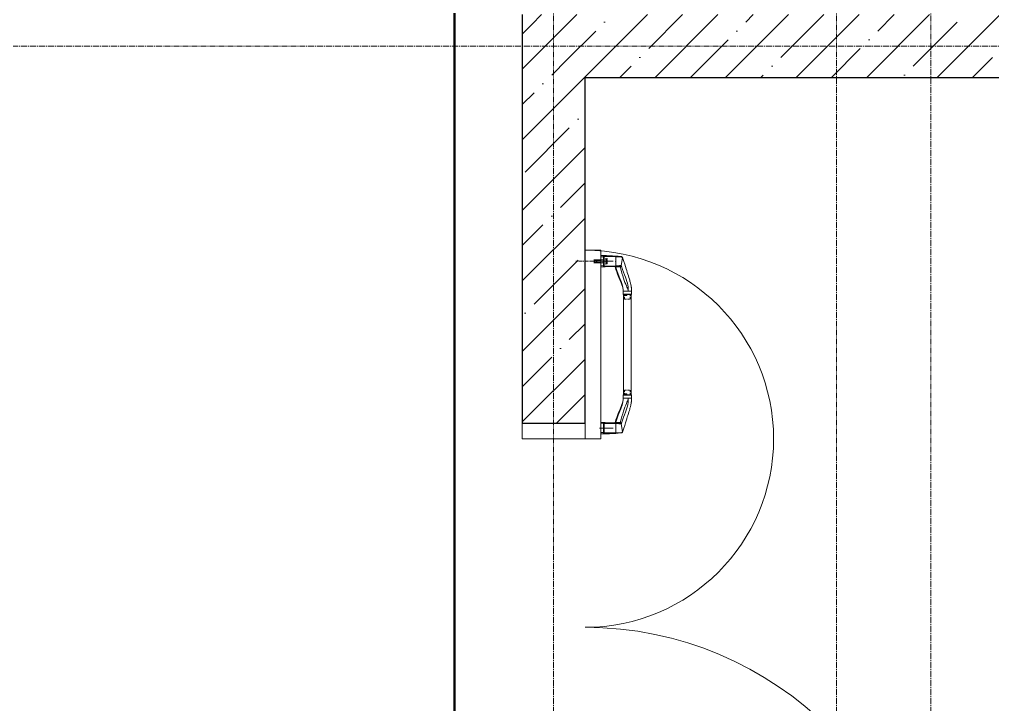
# Model space of a CAD drawing. Header units: millimetres. Extents: x -7155 to 483283, y -227682 to 148426.
# Drawn here: x 9700 to 12797, y 31504 to 33685 of the extents above; entities that cross this region are included whole.
import ezdxf

# ---------------------------------------------------------------- set-up
doc = ezdxf.new("R2010")
doc.units = ezdxf.units.MM
for name, pattern in [('CENTER2', [28.575, 19.05, -3.175, 3.175, -3.175]), ('CENTERLINE', [30, 12, -1.5, 3, -1.5, 12]), ('HIDDEN', [9.525, 6.35, -3.175])]:
    doc.linetypes.add(name, pattern=pattern)
for name, color, linetype, lineweight in [('АР_Двери_внутренние', 5, 'Continuous', 9), ('АР_Двери_внутренние_антипаника', 7, 'Continuous', 0), ('АР_Стены ЖБ', 7, 'Continuous', 30), ('АР_Штриховка', 8, 'Continuous', 0)]:
    doc.layers.add(name, color=color, linetype=linetype, lineweight=lineweight)
doc.layers.add('АР_Оси_РД_100', color=7, linetype='Continuous', lineweight=0, true_color=0x525252)
doc.layers.add('РД_Оси_100', color=7, linetype='Continuous', lineweight=0, true_color=0x525252)

# ---------------------------------------------------------------- blocks, each defined once
blk = doc.blocks.new('СОШ_2200_АР_ОСИ_М100_28.05.24')
at = {"layer": 'АР_Оси_РД_100', "linetype": 'CENTER2'}
blk.add_line((29555, 33600), (-5954.958, 33600), dxfattribs=at)
for points in [[(11400, 139938.679), (11400, -6155)], [(12000.12, -6155), (12300, -5755), (12300, 139538.679), (12000, 139938.679)], [(12600, -6155), (12600, 139938.679)]]:
    blk.add_lwpolyline(points, dxfattribs=at)

msp = doc.modelspace()

# ---------------------------------------------------------------- hatches: boundary and pattern name
at = {"layer": 'АР_Штриховка', "linetype": 'Continuous', "lineweight": 5, "true_color": 0x000000}
h = msp.add_hatch(dxfattribs=at)
h.set_pattern_fill('ANSI35', color=18, scale=25, angle=1.3e-14, style=0)
h.paths.add_polyline_path([(11300, 29300), (11500, 29500), (11500, 30600), (11300, 30600)], flags=0)
h.paths.add_polyline_path([(11300, 32400), (11500, 32400), (11500, 33500), (11300, 33700)], flags=0)
h = msp.add_hatch(dxfattribs=at)
h.set_pattern_fill('ANSI35', color=18, scale=25, angle=-360, style=0)
h.paths.add_polyline_path([(11300, 33700), (11500, 33500), (20000, 33500), (20200, 33700)], flags=0)

# ---------------------------------------------------------------- linework, layer by layer
at = {"color": 1, "lineweight": 50}
msp.add_lwpolyline([(12013, 13770), (8049, 13770), (8049, 23114), (8049, 23114), (340.2, 23121.1), (340.2, 26400), (8107, 26400), (8107, 38493), (11900, 38493), (11906.3, 33940.1), (11084, 33940.1), (11084, 32130), (11084, 25094), (20554, 25094), (20520, 26066), (26487, 26066), (26487, 25653), (27232, 25653), (27232, 22077), (26434, 22077), (26434, 21700), (11906, 21700), (11906, 13770)], dxfattribs=at)
at = {"layer": 'АР_Двери_внутренние', "color": 18, "linetype": 'Continuous', "lineweight": 9, "true_color": 0x000000}
for points in [[(11500, 32950), (11550, 32950), (11550, 32350), (11500, 32350)], [(11300, 32350), (11300, 32400), (11500, 32400), (11500, 32350)]]:
    msp.add_lwpolyline(points, close=True, dxfattribs=at)
msp.add_arc((11500, 32350), 600, 270, 90, dxfattribs=at)
at = {"layer": 'АР_Двери_внутренние', "color": 18, "linetype": 'Continuous', "lineweight": 9, "true_color": 0x000000, "extrusion": (0, 0, -1)}
msp.add_arc((-11500, 30650), 1100, 90, 270, dxfattribs=at)
at = {"layer": 'АР_Двери_внутренние_антипаника', "color": 18, "lineweight": 0, "ltscale": 2, "true_color": 0x000000}
for p, q in [((11550, 32950), (11500, 32950)), ((11500, 32950), (11500, 32350)), ((11550, 32350), (11550, 32950)), ((11500, 32350), (11550, 32350))]:
    msp.add_line(p, q, dxfattribs=at)
at = {"layer": 'АР_Двери_внутренние_антипаника', "color": 18, "linetype": 'Continuous', "true_color": 0x000000}
for p, q in [((11550, 32919.5), (11527.8, 32919.5)), ((11550, 32896.7), (11550, 32933.2)), ((11550, 32933.2), (11559.4, 32933.1)), ((11558.7, 32929.1), (11550, 32929.3)), ((11558.7, 32929.1), (11558.8, 32929.9)), ((11558.7, 32900.9), (11558.7, 32929.1)), ((11558.7, 32929.1), (11561.3, 32929.1)), ((11558.8, 32930.7), (11558.9, 32931.4)), ((11558.8, 32929.9), (11558.8, 32930.7)), ((11558.9, 32931.4), (11559, 32932.1)), ((11559, 32932.1), (11559.2, 32932.9)), ((11559.2, 32932.9), (11559.4, 32933.1)), ((11560.3, 32932.9), (11559.4, 32933.1)), ((11560.8, 32932.6), (11560.3, 32932.9)), ((11561.2, 32932.3), (11560.8, 32932.6)), ((11561.5, 32931.8), (11561.2, 32932.3)), ((11561.4, 32929.9), (11561.3, 32929.6)), ((11561.3, 32929.6), (11561.3, 32929.4)), ((11561.3, 32929.4), (11561.3, 32929.1)), ((11561.3, 32929.1), (11561.3, 32900.9)), ((11561.6, 32930.1), (11561.4, 32929.9)), ((11561.7, 32931.3), (11561.5, 32931.8)), ((11561.9, 32930.2), (11561.6, 32930.1)), ((11561.9, 32930.2), (11561.7, 32931.3)), ((11565.5, 32930.2), (11561.9, 32930.2)), ((11565.1, 32924.2), (11566, 32922)), ((11565.1, 32924.2), (11565.3, 32924.2)), ((11568.4, 32922.6), (11565.3, 32924.2)), ((11565.3, 32924.2), (11566.2, 32922)), ((11569.6, 32930.2), (11565.5, 32930.2)), ((11566, 32922), (11566.6, 32919.5)), ((11566.2, 32922), (11566.8, 32919.5)), ((11566.6, 32919.5), (11566.9, 32916.9)), ((11566.8, 32919.5), (11567.1, 32916.9)), ((11567.4, 32920.4), (11566.9, 32922.2)), ((11566.9, 32922.2), (11568.4, 32921.5)), ((11567, 32922.1), (11568.2, 32921.5)), ((11567.7, 32918.5), (11567.4, 32920.4)), ((11568.2, 32921.5), (11568.4, 32921.5)), ((11568.4, 32921.5), (11568.4, 32922.6)), ((11570.3, 32923.4), (11568.6, 32922.7)), ((11568.6, 32922.7), (11568.8, 32922.7)), ((11568.6, 32922.7), (11568.6, 32921.2)), ((11568.6, 32921.2), (11568.8, 32921.2)), ((11568.6, 32921.2), (11570.3, 32920.5)), ((11568.6, 32920.1), (11568.8, 32920.1)), ((11568.6, 32920.1), (11568.6, 32918.8)), ((11570.5, 32923.4), (11568.8, 32922.7)), ((11568.8, 32922.7), (11568.8, 32921.2)), ((11568.8, 32921.2), (11570.5, 32920.5)), ((11570.5, 32920.1), (11568.8, 32920.1)), ((11568.8, 32920.1), (11568.8, 32918.8)), ((11569.9, 32922.4), (11569.3, 32922.2)), ((11569.3, 32922.2), (11569.3, 32921.7)), ((11569.3, 32921.7), (11569.9, 32921.5)), ((11569.3, 32919.1), (11569.3, 32919.3)), ((11569.3, 32919.3), (11570.5, 32919.3)), ((11570.5, 32918.6), (11569.3, 32919.1)), ((11573.4, 32930.2), (11569.6, 32930.2)), ((11569.7, 32921.6), (11569.7, 32922.4)), ((11569.9, 32921.5), (11569.9, 32922.4)), ((11570.2, 32922.5), (11570.5, 32922.6)), ((11570.2, 32921.4), (11570.2, 32922.5)), ((11570.5, 32921.3), (11570.2, 32921.4)), ((11570.3, 32923.4), (11570.5, 32923.4)), ((11570.3, 32920.5), (11570.5, 32920.5)), ((11570.5, 32922.6), (11570.5, 32923.4)), ((11570.5, 32920.5), (11570.5, 32921.3)), ((11570.5, 32919.3), (11570.5, 32920.1)), ((11578.1, 32930.2), (11573.4, 32930.2)), ((11582, 32930.2), (11578.1, 32930.2)), ((11586.2, 32930.2), (11582, 32930.2)), ((11589.9, 32930.1), (11586.2, 32930.2)), ((11593.9, 32930), (11589.9, 32930.1)), ((11597.9, 32929.8), (11593.9, 32930)), ((11596.3, 32931.8), (11596.9, 32931.7)), ((11596.9, 32931.7), (11597.5, 32931.2)), ((11597, 32931.6), (11605.8, 32931.1)), ((11597.5, 32931.2), (11597.8, 32930.6)), ((11597.8, 32930.6), (11597.9, 32929.8)), ((11597.9, 32900.2), (11597.9, 32929.8)), ((11597.9, 32900.3), (11597.9, 32929.7)), ((11616.7, 32928.4), (11597.9, 32929.7)), ((11598.8, 32931.5), (11598.5, 32931.5)), ((11605.8, 32931.1), (11615.1, 32930.4)), ((11614.4, 32901.6), (11619.1, 32926.1)), ((11615.4, 32930.3), (11615.1, 32930.4)), ((11615.7, 32930.2), (11615.4, 32930.3)), ((11616.2, 32929.8), (11615.7, 32930.2)), ((11617.2, 32929.6), (11615.7, 32930.2)), ((11616.6, 32929.1), (11616.2, 32929.8)), ((11616.7, 32928.4), (11616.6, 32929.1)), ((11617.3, 32928.2), (11616.7, 32928.4)), ((11618.9, 32927.8), (11617.2, 32929.6)), ((11618, 32927.6), (11617.3, 32928.2)), ((11619.1, 32926.1), (11618, 32927.6)), ((11619.8, 32926.1), (11618.9, 32927.8)), ((11619, 32927.7), (11618.9, 32927.7)), ((11619.2, 32926.9), (11619, 32927.7)), ((11619.1, 32926.1), (11619.2, 32926.9)), ((11620.4, 32924.2), (11619.8, 32926.1)), ((11623.4, 32914.7), (11620.4, 32924.2)), ((11527.8, 32916.4), (11550, 32918.7)), ((11550, 32911.3), (11527.8, 32913.6)), ((11550, 32910.5), (11527.8, 32910.5)), ((11550, 32900.7), (11558.7, 32900.9)), ((11559.4, 32896.9), (11550, 32896.7)), ((11558.7, 32900.9), (11561.3, 32900.9)), ((11558.8, 32900.1), (11558.7, 32900.9)), ((11558.8, 32899.3), (11558.8, 32900.1)), ((11558.9, 32898.6), (11558.8, 32899.3)), ((11559, 32898), (11558.9, 32898.6)), ((11559.2, 32897.1), (11559, 32898)), ((11559.4, 32896.9), (11559.2, 32897.1)), ((11559.4, 32896.9), (11560.3, 32897.1)), ((11561.5, 32896.9), (11559.4, 32896.9)), ((11560.3, 32897.1), (11560.8, 32897.4)), ((11560.8, 32897.4), (11561.2, 32897.7)), ((11561.2, 32897.7), (11561.5, 32898.2)), ((11561.3, 32900.9), (11561.3, 32900.6)), ((11561.3, 32900.6), (11561.3, 32900.4)), ((11561.3, 32900.4), (11561.4, 32900.3)), ((11561.4, 32900.3), (11561.4, 32900.1)), ((11561.4, 32900.1), (11561.6, 32899.9)), ((11561.5, 32898.2), (11561.7, 32898.7)), ((11563.7, 32896.9), (11561.5, 32896.9)), ((11561.6, 32899.9), (11561.9, 32899.8)), ((11561.7, 32898.7), (11561.9, 32899.8)), ((11561.9, 32899.8), (11565.5, 32899.8)), ((11594.9, 32898.1), (11563.7, 32896.9)), ((11566.9, 32916.9), (11565, 32915)), ((11565, 32915), (11566.9, 32913.1)), ((11565, 32915), (11565.2, 32915)), ((11566, 32908), (11565.1, 32905.8)), ((11565.1, 32905.8), (11565.3, 32905.8)), ((11567.1, 32916.9), (11565.2, 32915)), ((11565.2, 32915), (11567.1, 32913.1)), ((11566.2, 32908), (11565.3, 32905.8)), ((11565.3, 32905.8), (11568.4, 32907.4)), ((11565.5, 32899.8), (11569.8, 32899.8)), ((11566.6, 32910.5), (11566, 32908)), ((11566.8, 32910.5), (11566.2, 32908)), ((11566.5, 32915), (11567.9, 32916.5)), ((11567.9, 32913.5), (11566.5, 32915)), ((11566.9, 32913.1), (11566.6, 32910.5)), ((11567.1, 32913.1), (11566.8, 32910.5)), ((11566.9, 32916.9), (11567.1, 32916.9)), ((11566.9, 32913.1), (11567.1, 32913.1)), ((11566.9, 32907.8), (11567.4, 32909.6)), ((11568.4, 32908.5), (11566.9, 32907.8)), ((11568.2, 32908.5), (11567, 32907.9)), ((11567.4, 32909.6), (11567.7, 32911.5)), ((11567.9, 32916.5), (11567.7, 32918.5)), ((11567.7, 32911.5), (11567.9, 32913.5)), ((11568.2, 32908.5), (11568.4, 32908.5)), ((11568.4, 32907.4), (11568.4, 32908.5)), ((11568.6, 32918.8), (11568.8, 32918.8)), ((11568.6, 32918.8), (11569.5, 32918.4)), ((11569.5, 32918.1), (11568.6, 32917.8)), ((11568.6, 32917.8), (11568.8, 32917.8)), ((11568.6, 32917.8), (11568.6, 32916.5)), ((11568.6, 32916.5), (11568.8, 32916.5)), ((11568.7, 32915.6), (11568.6, 32915.5)), ((11568.6, 32915.5), (11568.6, 32915.3)), ((11568.6, 32915.3), (11568.6, 32915.2)), ((11568.6, 32915.2), (11568.6, 32915)), ((11568.6, 32915), (11568.6, 32913.5)), ((11568.6, 32915), (11568.8, 32915)), ((11568.6, 32913.5), (11568.8, 32913.5)), ((11568.7, 32912.6), (11568.6, 32912.5)), ((11568.6, 32912.5), (11568.6, 32912.3)), ((11568.6, 32912.3), (11568.6, 32912.2)), ((11568.6, 32912.2), (11568.6, 32912)), ((11568.6, 32912), (11568.8, 32912)), ((11568.6, 32912), (11568.6, 32911.4)), ((11568.6, 32911.4), (11568.8, 32911.4)), ((11568.6, 32911.4), (11568.6, 32911.2)), ((11568.6, 32911.2), (11568.6, 32911)), ((11568.6, 32911), (11568.7, 32910.9)), ((11568.7, 32909.6), (11568.6, 32909.4)), ((11568.6, 32909.4), (11568.6, 32909.3)), ((11568.6, 32909.3), (11568.6, 32909.1)), ((11568.6, 32909.1), (11568.6, 32909)), ((11568.6, 32909), (11568.6, 32907.4)), ((11568.6, 32909), (11568.8, 32909)), ((11568.6, 32907.4), (11568.8, 32907.4)), ((11568.8, 32915.7), (11568.7, 32915.6)), ((11568.8, 32912.7), (11568.7, 32912.6)), ((11568.7, 32910.9), (11568.7, 32910.7)), ((11568.7, 32910.7), (11568.8, 32910.6)), ((11568.8, 32909.7), (11568.7, 32909.6)), ((11568.8, 32918.8), (11569.8, 32918.4)), ((11569.8, 32918.1), (11568.8, 32917.8)), ((11568.8, 32917.8), (11568.8, 32916.5)), ((11568.8, 32916.5), (11570.5, 32916.5)), ((11568.9, 32915.9), (11568.8, 32915.8)), ((11568.8, 32915.8), (11568.8, 32915.7)), ((11568.9, 32915.5), (11568.8, 32915.3)), ((11568.8, 32915.3), (11568.8, 32915.2)), ((11568.8, 32915.2), (11568.8, 32915)), ((11568.8, 32915), (11568.8, 32913.5)), ((11568.8, 32913.5), (11570.5, 32913.5)), ((11568.9, 32912.9), (11568.8, 32912.8)), ((11568.8, 32912.8), (11568.8, 32912.7)), ((11568.9, 32912.5), (11568.8, 32912.3)), ((11568.8, 32912.3), (11568.8, 32912.2)), ((11568.8, 32912.2), (11568.8, 32912)), ((11568.8, 32912), (11568.8, 32911.4)), ((11568.8, 32911.4), (11568.8, 32911.2)), ((11568.8, 32911.2), (11568.8, 32911)), ((11568.8, 32911), (11568.9, 32910.9)), ((11568.8, 32910.6), (11568.9, 32910.5)), ((11568.9, 32909.9), (11568.8, 32909.8)), ((11568.8, 32909.8), (11568.8, 32909.7)), ((11568.9, 32909.4), (11568.8, 32909.3)), ((11568.8, 32909.3), (11568.8, 32909.1)), ((11568.8, 32909.1), (11568.8, 32909)), ((11568.8, 32909), (11568.8, 32907.4)), ((11568.8, 32907.4), (11570.5, 32907.4)), ((11569, 32915.9), (11568.9, 32915.9)), ((11569, 32915.7), (11568.9, 32915.6)), ((11568.9, 32915.6), (11568.9, 32915.5)), ((11569, 32912.9), (11568.9, 32912.9)), ((11569, 32912.7), (11568.9, 32912.6)), ((11568.9, 32912.6), (11568.9, 32912.5)), ((11568.9, 32910.9), (11569, 32910.7)), ((11568.9, 32910.5), (11569, 32910.5)), ((11569, 32909.9), (11568.9, 32909.9)), ((11569, 32909.7), (11568.9, 32909.6)), ((11568.9, 32909.6), (11568.9, 32909.4)), ((11569.1, 32915.9), (11569, 32915.9)), ((11569.1, 32915.8), (11569, 32915.7)), ((11569.1, 32912.9), (11569, 32912.9)), ((11569.1, 32912.8), (11569, 32912.7)), ((11569, 32910.7), (11569, 32910.6)), ((11569, 32910.6), (11569.1, 32910.5)), ((11569, 32910.5), (11569.1, 32910.4)), ((11569.1, 32909.9), (11569, 32909.9)), ((11569.1, 32909.8), (11569, 32909.7)), ((11569.2, 32915.9), (11569.1, 32915.8)), ((11569.2, 32915), (11569.1, 32914.9)), ((11569.1, 32914.9), (11569.1, 32914.9)), ((11569.1, 32914.9), (11569.1, 32914.8)), ((11569.1, 32914.8), (11569.1, 32914.1)), ((11569.1, 32914.8), (11569.1, 32914.8)), ((11569.1, 32914.1), (11569.5, 32914.1)), ((11569.2, 32912.9), (11569.1, 32912.8)), ((11569.1, 32912.9), (11569.3, 32912.9)), ((11569.2, 32911.9), (11569.1, 32911.8)), ((11569.1, 32911.8), (11569.1, 32911.6)), ((11569.1, 32911.6), (11569.2, 32911.5)), ((11569.1, 32910.5), (11569.2, 32910.5)), ((11569.1, 32910.4), (11569.3, 32910.4)), ((11569.1, 32909.9), (11569.3, 32909.9)), ((11569.2, 32909.9), (11569.1, 32909.8)), ((11569.1, 32908.9), (11569.1, 32908.2)), ((11569.2, 32908.9), (11569.1, 32908.9)), ((11569.1, 32908.2), (11570.2, 32908.2)), ((11569.3, 32915.9), (11569.2, 32915.9)), ((11569.2, 32915.9), (11569.2, 32915.9)), ((11569.3, 32915.1), (11569.2, 32915)), ((11569.3, 32915), (11569.2, 32915)), ((11569.2, 32915), (11569.2, 32915)), ((11569.2, 32915), (11569.2, 32915)), ((11569.2, 32915), (11569.2, 32915)), ((11569.2, 32915), (11569.2, 32915)), ((11569.3, 32912.9), (11569.2, 32912.9)), ((11569.2, 32912.9), (11569.2, 32912.9)), ((11569.3, 32912.1), (11569.2, 32912.1)), ((11569.2, 32912.1), (11569.2, 32912)), ((11569.2, 32912), (11569.2, 32911.9)), ((11569.2, 32911.9), (11569.2, 32911.9)), ((11569.2, 32911.5), (11569.2, 32911.5)), ((11569.2, 32911.5), (11569.2, 32911.4)), ((11569.2, 32911.4), (11569.2, 32911.3)), ((11569.2, 32911.3), (11569.2, 32911.3)), ((11569.2, 32911.3), (11569.3, 32911.3)), ((11569.2, 32910.5), (11569.3, 32910.4)), ((11569.3, 32909.9), (11569.2, 32909.9)), ((11569.2, 32909.9), (11569.2, 32909.9)), ((11569.3, 32909.2), (11569.2, 32909.1)), ((11569.2, 32909.1), (11569.2, 32909.1)), ((11569.2, 32909.1), (11569.2, 32909)), ((11569.2, 32909), (11569.2, 32908.9)), ((11569.3, 32917.5), (11570.5, 32918)), ((11569.3, 32917.2), (11569.3, 32917.5)), ((11570.5, 32917.2), (11569.3, 32917.2)), ((11569.4, 32915.9), (11569.3, 32915.9)), ((11569.3, 32915.1), (11569.4, 32915.1)), ((11569.4, 32915.1), (11569.3, 32915.1)), ((11569.3, 32915.1), (11569.3, 32915.1)), ((11569.3, 32914.9), (11569.3, 32915)), ((11569.3, 32914.8), (11569.3, 32914.9)), ((11569.3, 32914.9), (11569.3, 32914.9)), ((11569.3, 32914.1), (11569.3, 32914.8)), ((11569.3, 32914.8), (11569.5, 32914.8)), ((11569.3, 32914.8), (11569.3, 32914.8)), ((11570, 32912.9), (11569.3, 32912.9)), ((11569.4, 32912.2), (11569.3, 32912.2)), ((11569.3, 32912.2), (11569.3, 32912.2)), ((11569.3, 32912.2), (11569.3, 32912.1)), ((11569.3, 32911.3), (11569.3, 32911.2)), ((11569.3, 32911.2), (11569.3, 32911.2)), ((11569.3, 32911.2), (11569.4, 32911.2)), ((11569.3, 32910.4), (11570, 32910.4)), ((11570, 32909.9), (11569.3, 32909.9)), ((11569.4, 32909.3), (11569.3, 32909.3)), ((11569.3, 32909.3), (11569.3, 32909.2)), ((11569.3, 32909.2), (11569.3, 32909.2)), ((11569.5, 32915.8), (11569.4, 32915.9)), ((11569.4, 32915), (11569.4, 32915.1)), ((11569.4, 32915.1), (11569.4, 32915.1)), ((11569.5, 32915), (11569.4, 32915)), ((11569.9, 32912.2), (11569.4, 32912.2)), ((11569.4, 32911.2), (11569.9, 32911.2)), ((11569.9, 32909.3), (11569.4, 32909.3)), ((11569.5, 32918.4), (11569.8, 32918.4)), ((11569.5, 32918.4), (11569.5, 32918.1)), ((11569.5, 32918.1), (11569.8, 32918.1)), ((11569.6, 32915.7), (11569.5, 32915.8)), ((11569.5, 32914.9), (11569.5, 32915)), ((11569.5, 32915), (11569.5, 32915)), ((11569.5, 32914.8), (11569.5, 32914.9)), ((11569.5, 32914.9), (11569.5, 32914.9)), ((11569.5, 32914.1), (11569.5, 32914.8)), ((11569.5, 32914.8), (11569.5, 32914.8)), ((11569.7, 32915.6), (11569.6, 32915.7)), ((11570.3, 32916), (11569.7, 32915.5)), ((11569.7, 32915.5), (11569.7, 32915.6)), ((11569.8, 32915.4), (11569.7, 32915.5)), ((11569.7, 32912.2), (11569.9, 32912.2)), ((11569.8, 32912.2), (11569.7, 32912.2)), ((11569.7, 32911.2), (11569.8, 32911.2)), ((11569.7, 32909.3), (11569.9, 32909.3)), ((11569.8, 32909.3), (11569.7, 32909.3)), ((11569.8, 32918.4), (11569.8, 32918.1)), ((11570.5, 32916), (11569.8, 32915.4)), ((11569.8, 32914.6), (11570.5, 32915.1)), ((11569.8, 32914.1), (11569.8, 32914.6)), ((11570.5, 32914.1), (11569.8, 32914.1)), ((11569.8, 32912.1), (11569.8, 32912.2)), ((11569.8, 32912.2), (11569.8, 32912.2)), ((11569.9, 32912.1), (11569.8, 32912.1)), ((11569.8, 32911.2), (11569.8, 32911.3)), ((11569.8, 32911.3), (11569.9, 32911.3)), ((11569.8, 32911.2), (11569.8, 32911.2)), ((11569.8, 32909.2), (11569.8, 32909.3)), ((11569.9, 32909.2), (11569.8, 32909.2)), ((11569.8, 32909.2), (11569.8, 32909.2)), ((11569.8, 32899.8), (11573.6, 32899.8)), ((11570, 32912.2), (11569.9, 32912.2)), ((11569.9, 32912), (11569.9, 32912.1)), ((11569.9, 32911.9), (11569.9, 32912)), ((11569.9, 32912), (11569.9, 32912)), ((11569.9, 32911.8), (11569.9, 32911.9)), ((11569.9, 32911.9), (11569.9, 32911.9)), ((11569.9, 32911.8), (11570.2, 32911.8)), ((11569.9, 32911.6), (11569.9, 32911.8)), ((11569.9, 32911.6), (11570.2, 32911.6)), ((11569.9, 32911.5), (11569.9, 32911.6)), ((11569.9, 32911.4), (11569.9, 32911.5)), ((11569.9, 32911.3), (11569.9, 32911.4)), ((11569.9, 32911.4), (11569.9, 32911.4)), ((11569.9, 32911.2), (11570, 32911.2)), ((11570, 32909.3), (11569.9, 32909.3)), ((11569.9, 32909.1), (11569.9, 32909.2)), ((11569.9, 32909), (11569.9, 32909.1)), ((11569.9, 32909.1), (11569.9, 32909.1)), ((11569.9, 32908.9), (11569.9, 32909)), ((11569.9, 32908.2), (11569.9, 32908.9)), ((11569.9, 32908.9), (11570.2, 32908.9)), ((11569.9, 32908.9), (11569.9, 32908.9)), ((11570.1, 32912.9), (11570, 32912.9)), ((11570.1, 32912.1), (11570, 32912.2)), ((11570, 32912.2), (11570, 32912.2)), ((11570, 32911.2), (11570.1, 32911.3)), ((11570, 32911.2), (11570, 32911.2)), ((11570, 32910.4), (11570.1, 32910.5)), ((11570.1, 32909.9), (11570, 32909.9)), ((11570, 32909.2), (11570, 32909.3)), ((11570.1, 32909.2), (11570, 32909.2)), ((11570.2, 32912.9), (11570.1, 32912.9)), ((11570.1, 32912), (11570.1, 32912.1)), ((11570.1, 32912.1), (11570.1, 32912.1)), ((11570.2, 32911.9), (11570.1, 32912)), ((11570.1, 32912), (11570.1, 32912)), ((11570.1, 32911.3), (11570.1, 32911.4)), ((11570.1, 32911.4), (11570.2, 32911.4)), ((11570.1, 32911.3), (11570.1, 32911.3)), ((11570.1, 32910.5), (11570.2, 32910.5)), ((11570.2, 32909.9), (11570.1, 32909.9)), ((11570.1, 32909.1), (11570.1, 32909.2)), ((11570.1, 32909.2), (11570.1, 32909.2)), ((11570.2, 32909), (11570.1, 32909.1)), ((11570.1, 32909.1), (11570.1, 32909.1)), ((11570.3, 32912.8), (11570.2, 32912.9)), ((11570.2, 32911.8), (11570.2, 32911.9)), ((11570.2, 32911.9), (11570.2, 32911.9)), ((11570.2, 32911.6), (11570.2, 32911.8)), ((11570.2, 32911.5), (11570.2, 32911.6)), ((11570.2, 32911.4), (11570.2, 32911.5)), ((11570.2, 32910.5), (11570.3, 32910.6)), ((11570.3, 32909.8), (11570.2, 32909.9)), ((11570.2, 32908.9), (11570.2, 32909)), ((11570.2, 32908.2), (11570.2, 32908.9)), ((11570.2, 32908.9), (11570.2, 32908.9)), ((11570.3, 32916), (11570.5, 32916)), ((11570.4, 32912.7), (11570.3, 32912.8)), ((11570.3, 32910.7), (11570.4, 32910.8)), ((11570.3, 32910.6), (11570.3, 32910.7)), ((11570.4, 32909.6), (11570.3, 32909.8)), ((11570.4, 32912.5), (11570.4, 32912.7)), ((11570.5, 32912.4), (11570.4, 32912.5)), ((11570.4, 32910.8), (11570.5, 32910.9)), ((11570.4, 32909.5), (11570.4, 32909.6)), ((11570.5, 32909.3), (11570.4, 32909.5)), ((11570.5, 32918), (11570.5, 32918.6)), ((11570.5, 32916.5), (11570.5, 32917.2)), ((11570.5, 32915.1), (11570.5, 32916)), ((11570.5, 32913.5), (11570.5, 32914.1)), ((11570.5, 32912.2), (11570.5, 32912.4)), ((11570.5, 32912), (11570.5, 32912.2)), ((11570.5, 32911.4), (11570.5, 32912)), ((11570.5, 32911.2), (11570.5, 32911.4)), ((11570.5, 32911.1), (11570.5, 32911.2)), ((11570.5, 32910.9), (11570.5, 32911.1)), ((11570.5, 32909.2), (11570.5, 32909.3)), ((11570.5, 32909), (11570.5, 32909.2)), ((11570.5, 32907.4), (11570.5, 32909)), ((11573.6, 32899.8), (11578.4, 32899.8)), ((11578.4, 32899.8), (11582.3, 32899.8)), ((11582.3, 32899.8), (11585.6, 32899.8)), ((11585.6, 32899.8), (11588.5, 32899.8)), ((11588.5, 32899.8), (11591.6, 32899.9)), ((11591.6, 32899.9), (11594.7, 32900)), ((11594.7, 32900), (11597.9, 32900.2)), ((11596.3, 32898.2), (11594.9, 32898.1)), ((11594.9, 32898.1), (11595.3, 32897.4)), ((11595.1, 32898.1), (11597.1, 32898.2)), ((11595.3, 32898.1), (11595.9, 32898)), ((11595.3, 32897.4), (11598.2, 32888.7)), ((11595.3, 32897.4), (11595.5, 32897.1)), ((11595.5, 32897.1), (11595.9, 32896.8)), ((11595.9, 32898), (11596, 32897.9)), ((11595.9, 32896.8), (11596.4, 32896.6)), ((11596, 32897.9), (11596.2, 32897.7)), ((11596.2, 32897.7), (11596.4, 32897.6)), ((11596.9, 32898.3), (11596.3, 32898.2)), ((11596.4, 32897.6), (11596.9, 32897.3)), ((11596.4, 32896.6), (11597.6, 32896.5)), ((11597.5, 32898.8), (11596.9, 32898.3)), ((11596.9, 32897.3), (11597.5, 32896.7)), ((11597.1, 32898.2), (11597.1, 32898.4)), ((11597.1, 32898.2), (11598.7, 32898.3)), ((11597.8, 32899.4), (11597.5, 32898.8)), ((11597.5, 32896.7), (11597.6, 32896.5)), ((11597.6, 32896.5), (11601, 32886.2)), ((11598.1, 32896.5), (11597.6, 32896.5)), ((11597.9, 32900.2), (11597.8, 32899.4)), ((11597.9, 32900.3), (11601.3, 32900.5)), ((11597.9, 32900), (11597.9, 32900.3)), ((11597.9, 32899.9), (11597.9, 32900)), ((11605.5, 32896.9), (11598.1, 32896.5)), ((11598.2, 32888.7), (11600.9, 32881)), ((11598.7, 32898.3), (11599.7, 32898.4)), ((11599.7, 32898.4), (11600.2, 32898.4)), ((11600.2, 32898.4), (11600.2, 32898.4)), ((11600.3, 32898.6), (11600.4, 32898.6)), ((11600.3, 32898.4), (11600.3, 32898.6)), ((11600.4, 32898.6), (11601, 32898.6)), ((11601, 32898.6), (11600.9, 32898.6)), ((11601.3, 32900.5), (11604.2, 32900.7)), ((11604.2, 32900.7), (11607, 32900.9)), ((11611.2, 32897.3), (11605.5, 32896.9)), ((11607, 32900.9), (11609.9, 32901.1)), ((11609.9, 32901.1), (11612.8, 32901.3)), ((11611.8, 32899.5), (11611.2, 32899.3)), ((11611.2, 32899.2), (11611.3, 32899.3)), ((11611.3, 32899.3), (11611.2, 32899.3)), ((11611.2, 32899), (11611.2, 32899.2)), ((11611.2, 32898.9), (11611.2, 32899)), ((11611.3, 32898.8), (11611.2, 32898.9)), ((11611.2, 32897.8), (11611.3, 32898.2)), ((11611.2, 32897.6), (11611.2, 32897.8)), ((11611.2, 32897.3), (11611.2, 32897.6)), ((11612.6, 32897.5), (11611.2, 32897.3)), ((11614.4, 32887), (11611.2, 32897.3)), ((11611.2, 32897.3), (11611.2, 32897.3)), ((11612.2, 32899.1), (11611.3, 32898.8)), ((11611.4, 32898.7), (11611.3, 32898.8)), ((11611.3, 32898.2), (11611.4, 32898.7)), ((11612.3, 32899.9), (11611.8, 32899.5)), ((11613.2, 32899.7), (11612.2, 32899.1)), ((11612.7, 32900.6), (11612.3, 32899.9)), ((11614.1, 32898), (11612.6, 32897.5)), ((11612.8, 32901.3), (11612.7, 32900.6)), ((11612.8, 32901.3), (11612.9, 32901.3)), ((11612.9, 32901.3), (11613, 32901.4)), ((11613, 32901.4), (11613.1, 32901.4)), ((11613.1, 32901.4), (11613.5, 32901.6)), ((11613.1, 32901.4), (11613.1, 32901.4)), ((11613.1, 32901.4), (11613.1, 32901.4)), ((11613.1, 32901.4), (11613.1, 32901.4)), ((11613.1, 32901.4), (11613.1, 32901.4)), ((11613.1, 32901.4), (11613.1, 32901.4)), ((11613.1, 32901.4), (11613.1, 32901.4)), ((11613.1, 32901.4), (11613.1, 32901.4)), ((11613.1, 32901.4), (11613.1, 32901.4)), ((11613.1, 32901.4), (11613.1, 32901.4)), ((11613.1, 32901.4), (11613.1, 32901.4)), ((11613.1, 32901.4), (11613.1, 32901.4)), ((11613.1, 32901.4), (11613.1, 32901.4)), ((11613.1, 32901.4), (11613.1, 32901.4)), ((11614, 32900.6), (11613.2, 32899.7)), ((11613.5, 32901.6), (11614, 32901.7)), ((11614, 32901.7), (11614.2, 32901.7)), ((11614.4, 32901.6), (11614, 32900.6)), ((11615.4, 32898.7), (11614.1, 32898)), ((11614.2, 32901.7), (11614.4, 32901.6)), ((11614.4, 32901.6), (11615.3, 32900.8)), ((11615.3, 32900.8), (11615.8, 32900.3)), ((11616.2, 32899.4), (11615.4, 32898.7)), ((11615.8, 32900.3), (11616.2, 32899.4)), ((11616.2, 32899.4), (11619.5, 32889.3)), ((11619.5, 32889.3), (11622.8, 32880.3)), ((11626.1, 32906.1), (11623.4, 32914.7)), ((11628.6, 32898.3), (11626.1, 32906.1)), ((11630.8, 32891.4), (11628.6, 32898.3)), ((11632.7, 32885.2), (11630.8, 32891.4)), ((11600.9, 32881), (11603.4, 32874.3)), ((11601, 32886.2), (11604.4, 32876.8)), ((11603.4, 32874.3), (11605.7, 32868.4)), ((11604.4, 32876.8), (11607.6, 32868.4)), ((11605.7, 32868.4), (11607.8, 32863.1)), ((11607.6, 32868.4), (11610.6, 32860.7)), ((11607.8, 32863.1), (11609.7, 32858.5)), ((11609.7, 32858.5), (11611.4, 32854.4)), ((11610.6, 32860.7), (11613.4, 32853.7)), ((11617.2, 32877.6), (11614.4, 32887)), ((11619.7, 32869.1), (11617.2, 32877.6)), ((11622.2, 32861.4), (11619.7, 32869.1)), ((11624.7, 32854.4), (11622.2, 32861.4)), ((11622.8, 32880.3), (11625.8, 32872.2)), ((11625.8, 32872.2), (11628.6, 32864.7)), ((11628.6, 32864.7), (11631.1, 32857.7)), ((11631.1, 32857.7), (11633.2, 32851.2)), ((11634.5, 32879.5), (11632.7, 32885.2)), ((11636.1, 32874.5), (11634.5, 32879.5)), ((11638, 32868.4), (11636.1, 32874.5)), ((11639.6, 32863.1), (11638, 32868.4)), ((11640.9, 32858.6), (11639.6, 32863.1)), ((11642, 32854.8), (11640.9, 32858.6)), ((11611.4, 32854.4), (11612.9, 32850.8)), ((11612.9, 32850.8), (11614.6, 32846.5)), ((11613.4, 32853.7), (11615.8, 32847.4)), ((11614.6, 32846.5), (11616, 32842.9)), ((11615.8, 32847.4), (11617.8, 32841.6)), ((11616, 32842.9), (11617.4, 32839.1)), ((11617.4, 32839.1), (11618.8, 32834.9)), ((11617.8, 32841.6), (11619.3, 32836.5)), ((11618.8, 32834.9), (11620, 32830.6)), ((11619.3, 32836.5), (11620.3, 32831.9)), ((11620, 32830.6), (11621.1, 32826.1)), ((11620.3, 32831.9), (11620.7, 32828.8)), ((11620.7, 32828.8), (11621.1, 32825.9)), ((11621, 32826.3), (11621.3, 32824.8)), ((11627, 32848), (11624.7, 32854.4)), ((11629.3, 32842.2), (11627, 32848)), ((11631.4, 32837), (11629.3, 32842.2)), ((11633.4, 32832.3), (11631.4, 32837)), ((11633.2, 32851.2), (11635, 32845.1)), ((11634.9, 32829.1), (11633.4, 32832.3)), ((11636.3, 32826.1), (11634.9, 32829.1)), ((11635, 32845.1), (11636.3, 32839.4)), ((11636.3, 32839.4), (11637.1, 32833.9)), ((11637.2, 32823.1), (11636.3, 32826.1)), ((11637.1, 32833.9), (11637.4, 32830)), ((11637.4, 32830), (11637.5, 32826.4)), ((11637.5, 32826.4), (11637.5, 32823.1)), ((11642.9, 32851.7), (11642, 32854.8)), ((11643.6, 32848.9), (11642.9, 32851.7)), ((11644.2, 32846.7), (11643.6, 32848.9)), ((11644.6, 32844.8), (11644.2, 32846.7)), ((11645.2, 32842.5), (11644.6, 32844.8)), ((11645.8, 32839.7), (11645.2, 32842.5)), ((11646.5, 32836.5), (11645.8, 32839.7)), ((11647.1, 32832.8), (11646.5, 32836.5)), ((11647.3, 32831.5), (11647.1, 32832.8)), ((11647.5, 32830.2), (11647.3, 32831.5)), ((11647.6, 32829), (11647.5, 32830.2)), ((11647.7, 32827.8), (11647.6, 32829)), ((11647.8, 32826.7), (11647.7, 32827.8)), ((11648, 32824.8), (11647.8, 32826.7)), ((11621.3, 32824.8), (11621.6, 32822.4)), ((11621.7, 32820), (11621.6, 32822.4)), ((11621.7, 32820), (11621.7, 32810)), ((11621.7, 32820), (11621.8, 32820)), ((11621.7, 32810), (11637.5, 32810)), ((11621.8, 32820), (11637.5, 32820)), ((11636.9, 32809), (11622.7, 32809)), ((11622.7, 32490), (11622.7, 32809)), ((11647.1, 32809), (11636.9, 32809)), ((11637.5, 32820), (11637.2, 32823.1)), ((11637.5, 32823.1), (11637.5, 32820)), ((11637.5, 32820), (11648.1, 32820)), ((11637.5, 32810), (11648.1, 32810)), ((11647.1, 32490), (11647.1, 32809)), ((11648.1, 32820), (11648, 32824.8)), ((11648.1, 32810), (11648.1, 32820)), ((11648.1, 32810), (11648.1, 32820)), ((11621.7, 32489), (11637.5, 32489)), ((11621.7, 32479), (11621.7, 32489)), ((11636.9, 32490), (11622.7, 32490)), ((11647.1, 32490), (11636.9, 32490)), ((11637.5, 32489), (11648.1, 32489)), ((11648.1, 32489), (11648.1, 32479)), ((11648.1, 32489), (11648.1, 32479)), ((11614.6, 32452.5), (11616, 32456.1)), ((11615.8, 32451.6), (11617.8, 32457.4)), ((11616, 32456.1), (11617.4, 32459.9)), ((11617.4, 32459.9), (11618.8, 32464.1)), ((11617.8, 32457.4), (11619.3, 32462.5)), ((11618.8, 32464.1), (11620, 32468.4)), ((11619.3, 32462.5), (11620.3, 32467.1)), ((11620, 32468.4), (11621.1, 32472.9)), ((11620.3, 32467.1), (11620.7, 32470.2)), ((11620.7, 32470.2), (11621.1, 32473.1)), ((11621, 32472.7), (11621.3, 32474.2)), ((11621.3, 32474.2), (11621.6, 32476.6)), ((11621.7, 32479), (11621.6, 32476.6)), ((11621.7, 32479), (11621.8, 32479)), ((11621.8, 32479), (11637.5, 32479)), ((11629.3, 32456.8), (11627, 32451)), ((11631.4, 32462), (11629.3, 32456.8)), ((11633.4, 32466.7), (11631.4, 32462)), ((11634.9, 32469.9), (11633.4, 32466.7)), ((11636.3, 32472.9), (11634.9, 32469.9)), ((11635, 32453.9), (11636.3, 32459.6)), ((11637.2, 32475.9), (11636.3, 32472.9)), ((11636.3, 32459.6), (11637.1, 32465.1)), ((11637.1, 32465.1), (11637.4, 32469)), ((11637.5, 32479), (11637.2, 32475.9)), ((11637.4, 32469), (11637.5, 32472.6)), ((11637.5, 32475.9), (11637.5, 32479)), ((11637.5, 32479), (11648.1, 32479)), ((11637.5, 32472.6), (11637.5, 32475.9)), ((11645.2, 32456.5), (11644.6, 32454.2)), ((11645.8, 32459.3), (11645.2, 32456.5)), ((11646.5, 32462.5), (11645.8, 32459.3)), ((11647.1, 32466.2), (11646.5, 32462.5)), ((11647.3, 32467.5), (11647.1, 32466.2)), ((11647.5, 32468.8), (11647.3, 32467.5)), ((11647.6, 32470), (11647.5, 32468.8)), ((11647.7, 32471.2), (11647.6, 32470)), ((11647.8, 32472.3), (11647.7, 32471.2)), ((11648, 32474.2), (11647.8, 32472.3)), ((11648.1, 32479), (11648, 32474.2)), ((11600.9, 32418), (11603.4, 32424.7)), ((11603.4, 32424.7), (11605.7, 32430.6)), ((11604.4, 32422.2), (11607.6, 32430.6)), ((11605.7, 32430.6), (11607.8, 32435.9)), ((11607.6, 32430.6), (11610.6, 32438.3)), ((11607.8, 32435.9), (11609.7, 32440.5)), ((11609.7, 32440.5), (11611.4, 32444.6)), ((11610.6, 32438.3), (11613.4, 32445.3)), ((11611.4, 32444.6), (11612.9, 32448.2)), ((11612.9, 32448.2), (11614.6, 32452.5)), ((11613.4, 32445.3), (11615.8, 32451.6)), ((11619.7, 32429.9), (11617.2, 32421.4)), ((11622.2, 32437.6), (11619.7, 32429.9)), ((11624.7, 32444.6), (11622.2, 32437.6)), ((11622.8, 32418.7), (11625.8, 32426.8)), ((11627, 32451), (11624.7, 32444.6)), ((11625.8, 32426.8), (11628.6, 32434.3)), ((11628.6, 32434.3), (11631.1, 32441.3)), ((11631.1, 32441.3), (11633.2, 32447.8)), ((11633.2, 32447.8), (11635, 32453.9)), ((11636.1, 32424.5), (11634.5, 32419.5)), ((11638, 32430.6), (11636.1, 32424.5)), ((11639.6, 32435.9), (11638, 32430.6)), ((11640.9, 32440.4), (11639.6, 32435.9)), ((11642, 32444.2), (11640.9, 32440.4)), ((11642.9, 32447.3), (11642, 32444.2)), ((11643.6, 32450.1), (11642.9, 32447.3)), ((11644.2, 32452.3), (11643.6, 32450.1)), ((11644.6, 32454.2), (11644.2, 32452.3)), ((11550, 32402.2), (11550, 32365.7)), ((11559.4, 32402.1), (11550, 32402.2)), ((11550, 32398.3), (11558.7, 32398.1)), ((11558.8, 32398.9), (11558.7, 32398.1)), ((11558.7, 32398.1), (11558.7, 32369.9)), ((11558.7, 32398.1), (11561.3, 32398.1)), ((11558.9, 32400.4), (11558.8, 32399.7)), ((11558.8, 32399.7), (11558.8, 32398.9)), ((11559, 32401), (11558.9, 32400.4)), ((11559.2, 32401.9), (11559, 32401)), ((11559.4, 32402.1), (11559.2, 32401.9)), ((11561.5, 32402.1), (11559.4, 32402.1)), ((11559.4, 32402.1), (11560.3, 32401.9)), ((11560.3, 32401.9), (11560.8, 32401.6)), ((11560.8, 32401.6), (11561.2, 32401.3)), ((11561.2, 32401.3), (11561.5, 32400.8)), ((11561.3, 32398.6), (11561.4, 32398.7)), ((11561.3, 32398.4), (11561.3, 32398.6)), ((11561.3, 32398.1), (11561.3, 32398.4)), ((11561.3, 32369.9), (11561.3, 32398.1)), ((11561.4, 32398.9), (11561.6, 32399.1)), ((11561.4, 32398.7), (11561.4, 32398.9)), ((11563.7, 32402.1), (11561.5, 32402.1)), ((11561.5, 32400.8), (11561.7, 32400.3)), ((11561.6, 32399.1), (11561.9, 32399.2)), ((11561.7, 32400.3), (11561.9, 32399.2)), ((11561.9, 32399.2), (11565.5, 32399.2)), ((11594.9, 32400.9), (11563.7, 32402.1)), ((11565.5, 32399.2), (11569.8, 32399.2)), ((11569.8, 32399.2), (11573.6, 32399.2)), ((11573.6, 32399.2), (11578.4, 32399.2)), ((11578.4, 32399.2), (11582.3, 32399.2)), ((11582.3, 32399.2), (11585.6, 32399.2)), ((11585.6, 32399.2), (11588.5, 32399.2)), ((11588.5, 32399.2), (11591.6, 32399.1)), ((11591.6, 32399.1), (11594.7, 32399)), ((11594.7, 32399), (11597.9, 32398.8)), ((11594.9, 32400.9), (11595.3, 32401.6)), ((11596.3, 32400.8), (11594.9, 32400.9)), ((11595.1, 32400.9), (11597.1, 32400.8)), ((11595.3, 32401.6), (11598.2, 32410.3)), ((11595.3, 32401.6), (11595.5, 32401.9)), ((11595.3, 32400.9), (11595.9, 32401)), ((11595.5, 32401.9), (11595.9, 32402.2)), ((11595.9, 32402.2), (11596.4, 32402.4)), ((11595.9, 32401), (11596, 32401.1)), ((11596, 32401.1), (11596.2, 32401.3)), ((11596.2, 32401.3), (11596.4, 32401.4)), ((11596.9, 32400.7), (11596.3, 32400.8)), ((11596.4, 32402.4), (11597.6, 32402.5)), ((11596.4, 32401.4), (11596.9, 32401.7)), ((11596.9, 32401.7), (11597.5, 32402.3)), ((11597.5, 32400.2), (11596.9, 32400.7)), ((11597.1, 32400.8), (11598.7, 32400.7)), ((11597.1, 32400.8), (11597.1, 32400.6)), ((11597.5, 32402.3), (11597.6, 32402.5)), ((11597.8, 32399.6), (11597.5, 32400.2)), ((11597.6, 32402.5), (11601, 32412.8)), ((11598.1, 32402.5), (11597.6, 32402.5)), ((11597.9, 32398.8), (11597.8, 32399.6)), ((11597.9, 32399.1), (11597.9, 32399)), ((11597.9, 32399), (11597.9, 32398.7)), ((11597.9, 32398.8), (11597.9, 32369.2)), ((11597.9, 32398.7), (11597.9, 32369.3)), ((11597.9, 32398.7), (11601.3, 32398.5)), ((11605.5, 32402.1), (11598.1, 32402.5)), ((11598.2, 32410.3), (11600.9, 32418)), ((11598.7, 32400.7), (11599.7, 32400.6)), ((11599.7, 32400.6), (11600.2, 32400.6)), ((11600.2, 32400.6), (11600.2, 32400.6)), ((11600.3, 32400.6), (11600.3, 32400.4)), ((11600.3, 32400.4), (11600.4, 32400.4)), ((11600.4, 32400.4), (11601, 32400.4)), ((11601, 32400.4), (11600.9, 32400.4)), ((11601, 32412.8), (11604.4, 32422.2)), ((11601.3, 32398.5), (11604.2, 32398.3)), ((11604.2, 32398.3), (11607, 32398.1)), ((11611.2, 32401.7), (11605.5, 32402.1)), ((11607, 32398.1), (11609.9, 32397.9)), ((11609.9, 32397.9), (11612.8, 32397.7)), ((11614.4, 32412), (11611.2, 32401.7)), ((11611.2, 32401.7), (11611.2, 32401.7)), ((11612.6, 32401.5), (11611.2, 32401.7)), ((11611.2, 32401.7), (11611.2, 32401.4)), ((11611.2, 32401.4), (11611.2, 32401.2)), ((11611.2, 32401.2), (11611.3, 32400.8)), ((11611.3, 32400.2), (11611.2, 32400.1)), ((11611.2, 32400.1), (11611.2, 32400)), ((11611.2, 32400), (11611.2, 32399.8)), ((11611.2, 32399.8), (11611.3, 32399.7)), ((11611.8, 32399.5), (11611.2, 32399.7)), ((11611.3, 32399.7), (11611.2, 32399.7)), ((11611.3, 32400.8), (11611.4, 32400.3)), ((11611.4, 32400.3), (11611.3, 32400.2)), ((11612.2, 32399.9), (11611.3, 32400.2)), ((11612.3, 32399.1), (11611.8, 32399.5)), ((11613.2, 32399.3), (11612.2, 32399.9)), ((11612.7, 32398.4), (11612.3, 32399.1)), ((11614.1, 32401), (11612.6, 32401.5)), ((11612.8, 32397.7), (11612.7, 32398.4)), ((11612.8, 32397.7), (11612.9, 32397.7)), ((11612.9, 32397.7), (11613, 32397.6)), ((11613, 32397.6), (11613.1, 32397.6)), ((11613.1, 32397.6), (11613.1, 32397.6)), ((11613.1, 32397.6), (11613.1, 32397.6)), ((11613.1, 32397.6), (11613.1, 32397.6)), ((11613.1, 32397.6), (11613.1, 32397.6)), ((11613.1, 32397.6), (11613.1, 32397.6)), ((11613.1, 32397.6), (11613.1, 32397.6)), ((11613.1, 32397.6), (11613.1, 32397.6)), ((11613.1, 32397.6), (11613.1, 32397.6)), ((11613.1, 32397.6), (11613.1, 32397.6)), ((11613.1, 32397.6), (11613.1, 32397.6)), ((11613.1, 32397.6), (11613.1, 32397.6)), ((11613.1, 32397.6), (11613.1, 32397.6)), ((11613.1, 32397.6), (11613.1, 32397.6)), ((11613.1, 32397.6), (11613.5, 32397.4)), ((11614, 32398.4), (11613.2, 32399.3)), ((11613.5, 32397.4), (11614, 32397.3)), ((11614.4, 32397.4), (11614, 32398.4)), ((11614, 32397.3), (11614.2, 32397.3)), ((11615.4, 32400.3), (11614.1, 32401)), ((11614.2, 32397.3), (11614.4, 32397.4)), ((11617.2, 32421.4), (11614.4, 32412)), ((11614.4, 32397.4), (11615.3, 32398.2)), ((11614.4, 32397.4), (11619.1, 32372.9)), ((11615.3, 32398.2), (11615.8, 32398.7)), ((11616.2, 32399.6), (11615.4, 32400.3)), ((11615.8, 32398.7), (11616.2, 32399.6)), ((11616.2, 32399.6), (11619.5, 32409.7)), ((11619.5, 32409.7), (11622.8, 32418.7)), ((11626.1, 32392.9), (11623.4, 32384.3)), ((11628.6, 32400.7), (11626.1, 32392.9)), ((11630.8, 32407.6), (11628.6, 32400.7)), ((11632.7, 32413.8), (11630.8, 32407.6)), ((11634.5, 32419.5), (11632.7, 32413.8)), ((11558.7, 32369.9), (11550, 32369.7)), ((11550, 32365.7), (11559.4, 32365.9)), ((11558.7, 32369.9), (11561.3, 32369.9)), ((11558.7, 32369.9), (11558.8, 32369.1)), ((11558.8, 32369.1), (11558.8, 32368.3)), ((11558.8, 32368.3), (11558.9, 32367.6)), ((11558.9, 32367.6), (11559, 32366.9)), ((11559, 32366.9), (11559.2, 32366.1)), ((11559.2, 32366.1), (11559.4, 32365.9)), ((11560.3, 32366.1), (11559.4, 32365.9)), ((11560.8, 32366.4), (11560.3, 32366.1)), ((11561.2, 32366.7), (11560.8, 32366.4)), ((11561.5, 32367.2), (11561.2, 32366.7)), ((11561.3, 32369.6), (11561.3, 32369.9)), ((11561.3, 32369.4), (11561.3, 32369.6)), ((11561.4, 32369.1), (11561.3, 32369.4)), ((11561.6, 32368.9), (11561.4, 32369.1)), ((11561.7, 32367.7), (11561.5, 32367.2)), ((11561.9, 32368.8), (11561.6, 32368.9)), ((11561.9, 32368.8), (11561.7, 32367.7)), ((11565.5, 32368.8), (11561.9, 32368.8)), ((11569.6, 32368.8), (11565.5, 32368.8)), ((11573.4, 32368.8), (11569.6, 32368.8)), ((11578.1, 32368.8), (11573.4, 32368.8)), ((11582, 32368.8), (11578.1, 32368.8)), ((11586.2, 32368.8), (11582, 32368.8)), ((11589.9, 32368.9), (11586.2, 32368.8)), ((11593.9, 32369), (11589.9, 32368.9)), ((11597.9, 32369.2), (11593.9, 32369)), ((11596.3, 32367.2), (11596.9, 32367.3)), ((11596.9, 32367.3), (11597.5, 32367.8)), ((11597, 32367.4), (11605.8, 32367.9)), ((11597.5, 32367.8), (11597.8, 32368.4)), ((11597.8, 32368.4), (11597.9, 32369.2)), ((11616.7, 32370.6), (11597.9, 32369.3)), ((11598.8, 32367.5), (11598.5, 32367.5)), ((11605.8, 32367.9), (11615.1, 32368.6)), ((11615.4, 32368.7), (11615.1, 32368.6)), ((11615.7, 32368.8), (11615.4, 32368.7)), ((11617.2, 32369.4), (11615.7, 32368.8)), ((11616.2, 32369.2), (11615.7, 32368.8)), ((11616.6, 32369.9), (11616.2, 32369.2)), ((11616.7, 32370.6), (11616.6, 32369.9)), ((11617.3, 32370.8), (11616.7, 32370.6)), ((11618.9, 32371.2), (11617.2, 32369.4)), ((11618, 32371.4), (11617.3, 32370.8)), ((11619.1, 32372.9), (11618, 32371.4)), ((11619.8, 32372.9), (11618.9, 32371.2)), ((11619, 32371.3), (11618.9, 32371.3)), ((11619.2, 32372.1), (11619, 32371.3)), ((11619.1, 32372.9), (11619.2, 32372.1)), ((11620.4, 32374.8), (11619.8, 32372.9)), ((11623.4, 32384.3), (11620.4, 32374.8))]:
    msp.add_line(p, q, dxfattribs=at)
at = {"layer": 'АР_Двери_внутренние_антипаника', "color": 18, "linetype": 'HIDDEN', "true_color": 0x000000}
for p, q in [((11550, 32919.5), (11557.5, 32919.5)), ((11557.5, 32910.5), (11557.5, 32919.5)), ((11550, 32910.5), (11557.5, 32910.5)), ((11626, 32794), (11626, 32809)), ((11626.2, 32806), (11626.2, 32809)), ((11633.2, 32806), (11626.2, 32806)), ((11633.2, 32806), (11633.2, 32809)), ((11644, 32794), (11644, 32809)), ((11626, 32794), (11644, 32794)), ((11626, 32505), (11626, 32490)), ((11626, 32505), (11644, 32505)), ((11633.2, 32493), (11626.2, 32493)), ((11626.2, 32493), (11626.2, 32490)), ((11633.2, 32493), (11633.2, 32490)), ((11644, 32505), (11644, 32490))]:
    msp.add_line(p, q, dxfattribs=at)
at = {"layer": 'АР_Двери_внутренние_антипаника', "color": 18, "linetype": 'CENTERLINE', "true_color": 0x000000}
for p, q in [((11546, 32915), (11470.3, 32915)), ((11589.2, 32915), (11546, 32915)), ((11589.2, 32384), (11546, 32384))]:
    msp.add_line(p, q, dxfattribs=at)
at = {"layer": 'АР_Двери_внутренние_антипаника', "color": 18, "linetype": 'Continuous', "true_color": 0x000000}
for centre, radius, start, end in [((11542.6, 31933.3), 1000, 86.9219, 89.0377), ((11539.3, 33896.7), 1000, 273.3082, 274.1216), ((11622.7, 32810), 1, 180, 270), ((11647.1, 32810), 1, 270, 0), ((11622.7, 32489), 1, 90, 180), ((11647.1, 32489), 1, 0, 90), ((11539.3, 31402.3), 1000, 85.8784, 86.6918), ((11542.6, 33365.7), 1000, 270.9623, 273.0781)]:
    msp.add_arc(centre, radius, start, end, dxfattribs=at)
for p in [(11597.9, 32915), (11550, 32384)]:
    msp.add_point(p, dxfattribs=at)
at = {"layer": 'АР_Стены ЖБ', "color": 18, "linetype": 'Continuous', "lineweight": 30, "true_color": 0x000000}
for p, q in [((11300, 33700), (11300, 32400)), ((11500, 32400), (11500, 33500)), ((11500, 33500), (20000, 33500)), ((11300, 32400), (11500, 32400))]:
    msp.add_line(p, q, dxfattribs=at)

# ---------------------------------------------------------------- block references
at = {"layer": 'РД_Оси_100'}
msp.add_blockref('СОШ_2200_АР_ОСИ_М100_28.05.24', (0, 0), dxfattribs=at)

doc.saveas('drawing.dxf')
